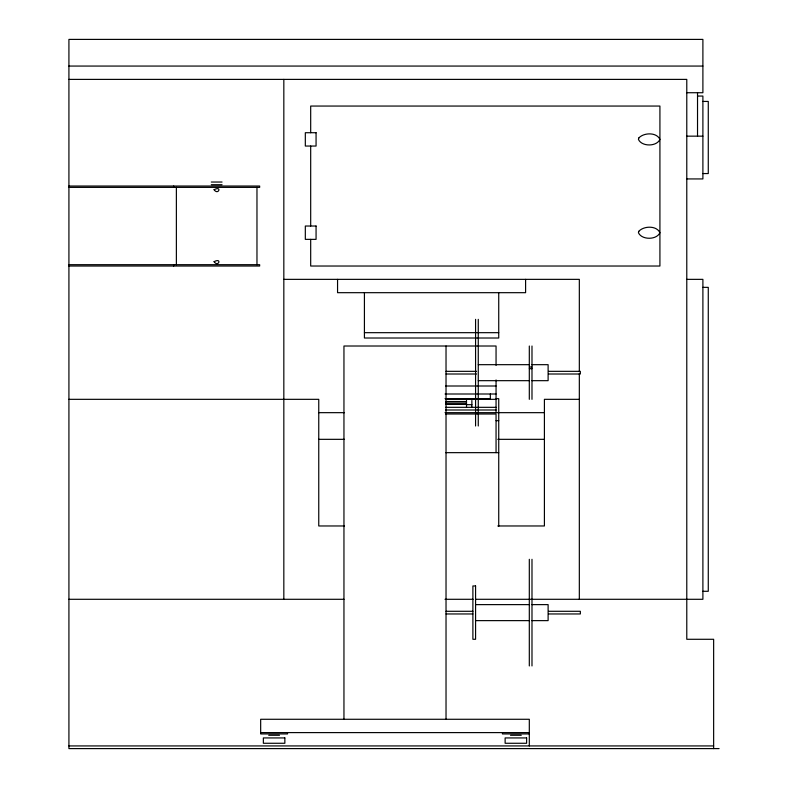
<?xml version="1.0" encoding="UTF-8"?>
<svg xmlns="http://www.w3.org/2000/svg" width="788" height="788" viewBox="0 0 788 788"><rect width="100%" height="100%" fill="white"/><g stroke="black" fill="none" stroke-linecap="round" stroke-linejoin="round"><path stroke-width="1.18" d="M68.92 66.064L702.896 66.064M68.92 79.391L686.781 79.391L686.781 639.285L713.642 639.285L713.642 748.6M686.781 92.728L702.896 92.728L702.896 39.4L68.92 39.4L68.92 748.6L719.08 748.6M697.528 96.057L702.896 96.057L702.896 178.935L686.969 178.935M702.896 101.435L708.274 101.435L708.274 173.557L702.896 173.557M686.781 136.157L702.896 136.157M211.292 182.038L222.039 182.038M211.292 184.707L222.039 184.707M68.92 186.037L259.656 186.037L259.656 187.377L68.92 187.377M68.92 264.689L259.656 264.689L259.656 266.029L68.92 266.029M283.828 279.356L579.328 279.356L579.328 371.641M686.781 279.356L702.896 279.356L702.896 599.294L475.538 599.294M702.896 287.354L708.274 287.354L708.274 591.295L702.896 591.295M364.42 332.674L498.735 332.674M478.267 364.677L529.309 364.677M531.989 364.677L548.113 364.677L548.113 380.673L531.989 380.673M529.309 367.011L531.989 367.011M529.309 368.676L531.989 368.676M446.028 371.335L476.553 371.335M548.596 371.335L580.352 371.335L580.352 374.005L548.596 374.005M446.028 374.005L476.553 374.005M478.267 380.673L529.309 380.673M445.703 386.002L496.056 386.002M445.043 394L496.056 394M445.013 398.669L490.185 398.669M496.292 398.669L498.735 398.669L498.735 526.335M68.92 399.329L318.756 399.329L318.756 525.97L344.504 525.97M445.988 399.329L496.056 399.329M579.328 399.329L544.41 399.329L544.41 525.97L497.799 525.97M445.673 401.525L466.506 401.525M445.673 401.959L466.506 401.959M445.673 404.057L466.506 404.057M445.673 404.195L466.506 404.195M466.506 404.668L471.874 404.668M445.673 407.327L496.056 407.327M445.703 409.996L496.056 409.996M318.756 412.666L344.504 412.666M445.013 412.666L544.41 412.666M445.703 413.995L496.056 413.995L496.056 452.657M496.056 420.664L498.735 420.664M318.756 439.33L344.504 439.33M497.799 439.33L544.41 439.33M445.703 452.657L498.735 452.657M68.92 599.294L343.992 599.294M445.013 599.294L473.096 599.294M475.578 604.623L529.309 604.623M531.989 604.623L548.113 604.623L548.113 620.629L531.989 620.629M446.028 611.291L472.889 611.291M548.596 611.291L580.352 611.291L580.352 613.96L548.596 613.96M446.028 613.96L472.889 613.96M475.578 620.629L529.309 620.629M260.67 732.604L529.309 732.604M529.309 733.933L502.439 733.933L502.439 732.604M268.728 735.273L279.474 735.273M510.506 735.273L521.252 735.273M68.92 745.931L713.642 745.931M697.528 92.728L697.528 136.157M579.328 373.62L579.328 599.294M531.989 346.011L531.989 399.329M531.989 559.303L531.989 665.949M529.309 346.011L529.309 399.329M529.309 559.303L529.309 665.949M529.309 745.931L529.309 719.277L260.67 719.277L260.67 733.933L287.531 733.933L287.531 732.604M525.596 279.356L525.596 292.683L337.559 292.683L337.559 279.356M498.735 292.683L498.735 338.013L364.42 338.013L364.42 292.683M496.056 365.396L496.056 346.011L343.952 346.011L343.952 719.277M496.056 379.944L496.056 412.666M490.343 394L490.343 399.329M478.267 319.347L478.267 425.993M475.578 319.347L475.578 425.993M471.874 400.511L471.874 407.327M466.506 400.511L466.506 407.327M446.028 346.011L446.028 719.277M310.689 132.719L310.689 106.055L659.92 106.055L659.92 266.029L310.689 266.029L310.689 239.365M310.689 146.046L310.689 226.028M283.828 79.391L283.828 599.294M256.967 187.377L256.967 264.689M176.374 187.377L176.374 264.689M173.685 186.037L173.685 187.377M173.685 264.689L173.685 266.029M214.08 189.691C218.315 195.808 222.413 185.347 214.08 189.691M214.08 261.675C218.315 267.802 222.413 257.331 214.08 261.675M638.792 137.998L638.428 139.377C641.659 146.804 656.69 146.804 659.92 139.377C656.601 132.069 643.766 132.492 638.792 137.998M638.792 231.317L638.428 232.696C641.659 240.113 656.69 240.113 659.92 232.696C656.601 225.388 643.766 225.811 638.792 231.317M316.067 132.719L305.32 132.719L305.32 146.046L316.067 146.046L316.067 132.719M316.067 226.028L305.32 226.028L305.32 239.365L316.067 239.365L316.067 226.028M475.578 585.967L472.889 585.967L472.889 639.285L475.578 639.285L475.578 585.967M284.852 737.932L263.359 737.932L263.359 743.271L284.852 743.271L284.852 737.932M526.62 737.932L505.128 737.932L505.128 743.271L526.62 743.271L526.62 737.932"/></g></svg>
